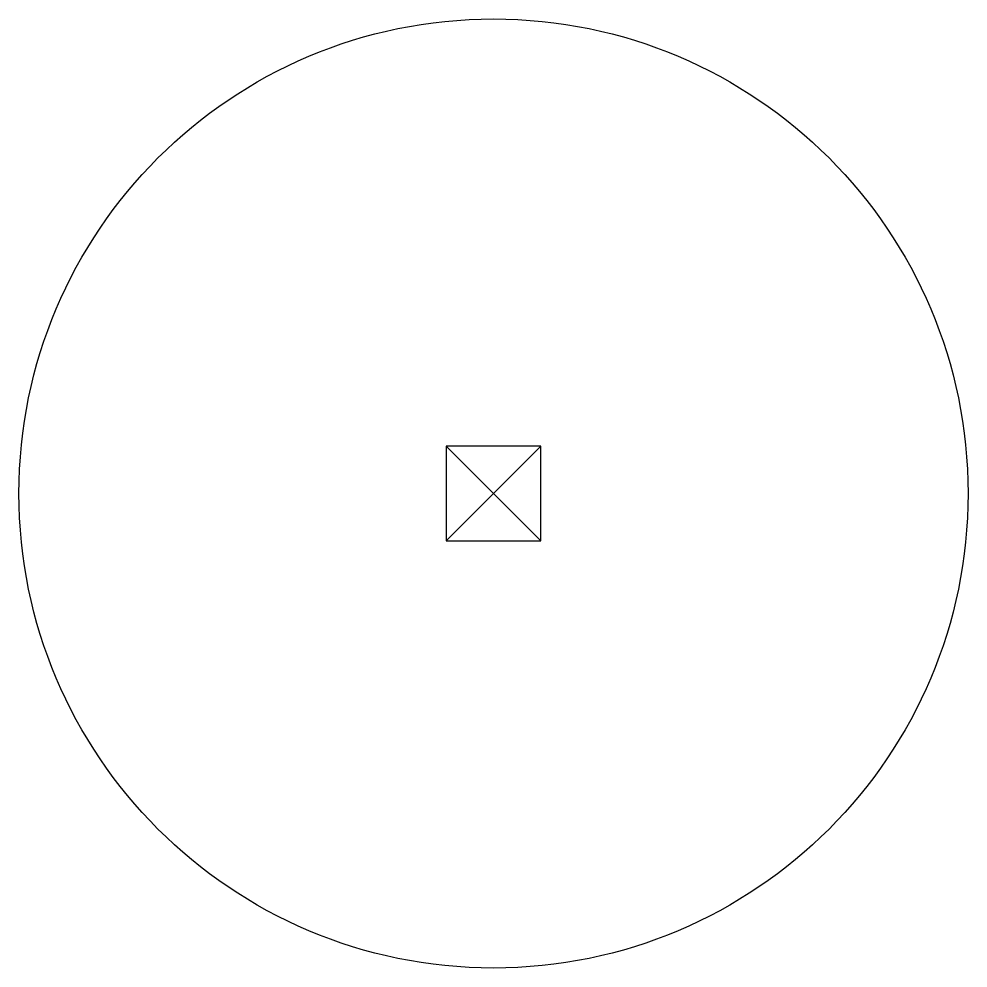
# Model space of a CAD drawing. Header units: millimetres. Extents: x -29 to 29, y -29 to 29.
import ezdxf

# ---------------------------------------------------------------- set-up
doc = ezdxf.new("R2010")
doc.units = ezdxf.units.MM
doc.layers.get('0').update_dxf_attribs({"linetype": 'CONTINUOUS'})

msp = doc.modelspace()

# ---------------------------------------------------------------- linework, layer by layer
for p, q in [((2.9, 2.9), (-2.9, 2.9)), ((-2.9, 2.9), (-2.9, -2.9)), ((2.9, 2.9), (-2.9, -2.9)), ((-2.9, 2.9), (2.9, -2.9)), ((2.9, -2.9), (2.9, 2.9)), ((-2.9, -2.9), (2.9, -2.9))]:
    msp.add_line(p, q)
msp.add_circle((0, 0), 29)

doc.saveas('drawing.dxf')
